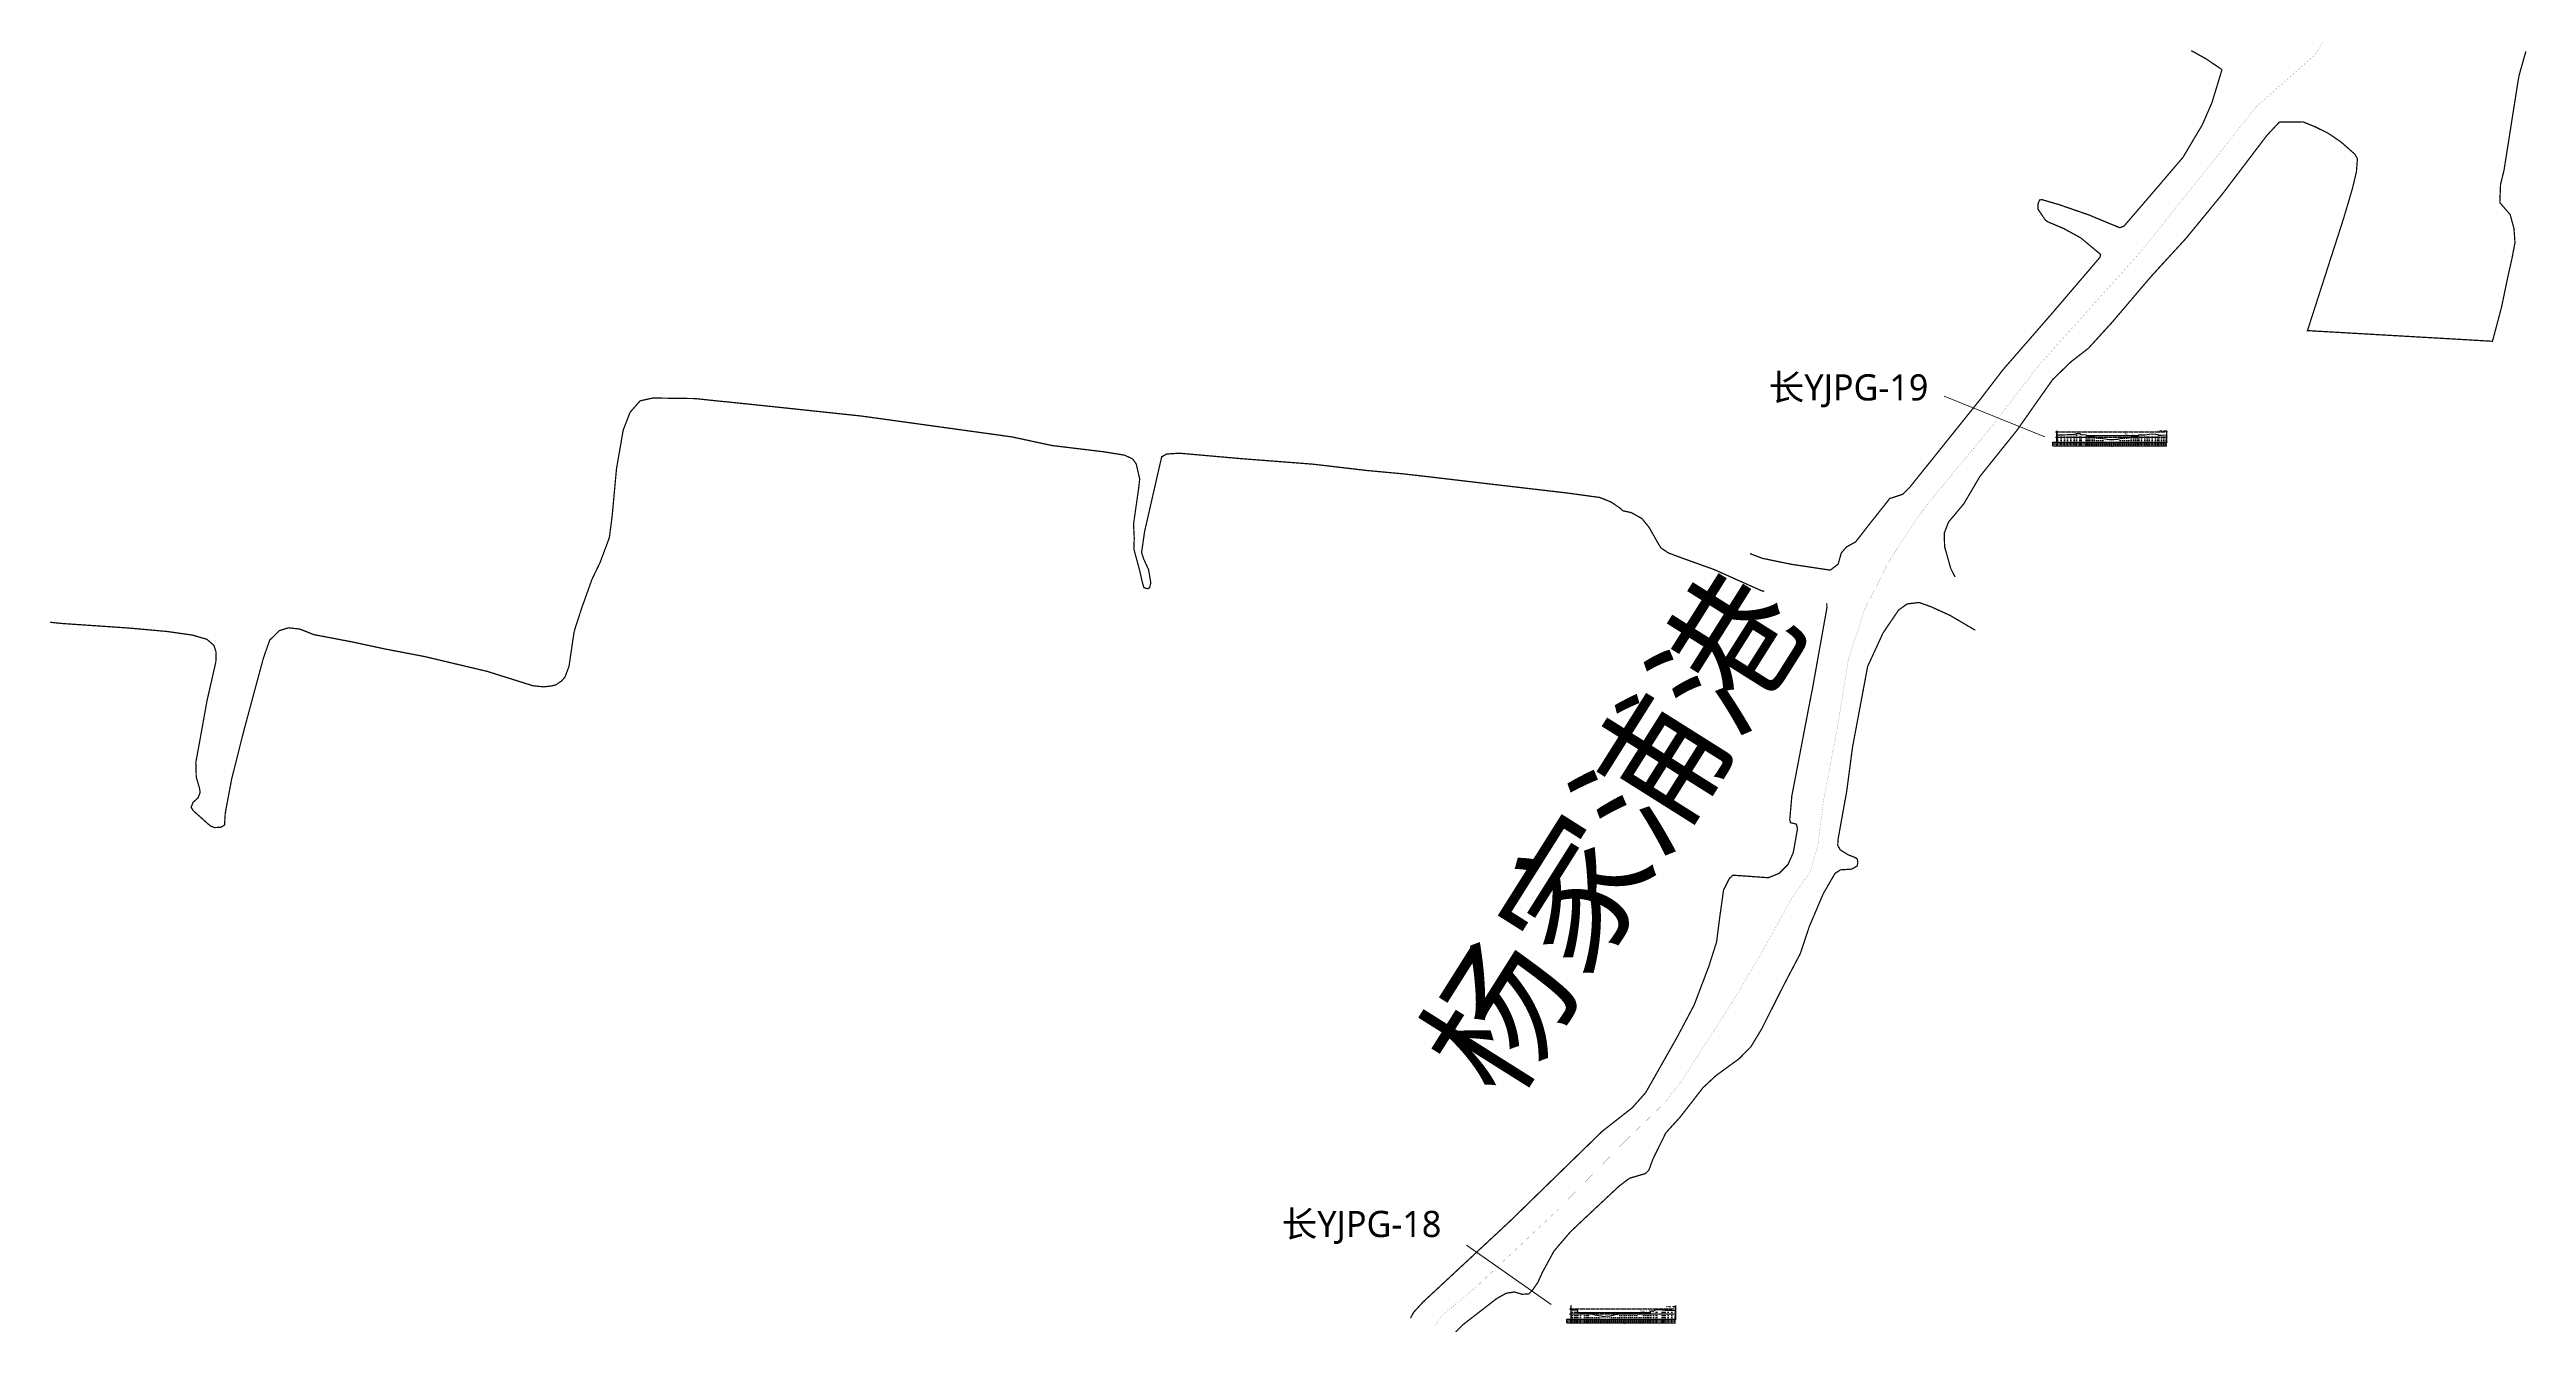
# Model space of a CAD drawing. Header units: millimetres. Extents: x 492417 to 501387, y 3423661 to 3433273.
# Drawn here: x 497955 to 500320, y 3429252 to 3430470 of the extents above; entities that cross this region are included whole.
import ezdxf
from ezdxf.enums import TextEntityAlignment as Align

# ---------------------------------------------------------------- set-up
doc = ezdxf.new("R2010")
doc.units = ezdxf.units.MM
doc.linetypes.add('X4', pattern=[1.6, 0, -1.6])
for name, color, linetype in [('DMX', 1, 'Continuous'), ('zdm1', 2, 'Continuous'), ('ZDMT5', 3, 'Continuous'), ('断面号', 7, 'Continuous'), ('断面线', 6, 'Continuous'), ('水位', 4, 'Continuous')]:
    doc.layers.add(name, color=color, linetype=linetype)
doc.layers.add('市级河道', color=160, linetype='Continuous', lineweight=40)
doc.layers.add('常水位岸线', color=7, linetype='Continuous', lineweight=0, true_color=0x00aeef)
doc.layers.add('河道结构线注记', color=7, linetype='Continuous', true_color=0x56cd98)
doc.styles.add('HZ', font='rs.shx', dxfattribs={"width": 0.8, "bigfont": 'hztxt.shx'})
doc.styles.add('微软雅黑', font='msyh.ttf')
doc.styles.add('黑体', font='simhei.ttf')

msp = doc.modelspace()

# ---------------------------------------------------------------- linework, layer by layer
at = {"layer": 'DMX', "linetype": 'Continuous', "flags": 128}
for points in [[(499872.4, 3430102.2), (499875.8, 3430102.2), (499878.9, 3430102.2), (499882, 3430102.4), (499885, 3430102.4), (499888.3, 3430102.3), (499890.3, 3430103.4), (499893.7, 3430103.3), (499894.9, 3430102.3), (499899.8, 3430101.9), (499900.2, 3430100.8), (499900.9, 3430100.2), (499901.1, 3430100.2), (499901.5, 3430100.3), (499903.3, 3430100.3), (499905.3, 3430100.3), (499907.4, 3430100.2), (499909.4, 3430099.5), (499911.5, 3430099.3), (499913.6, 3430099.1), (499915.7, 3430098.7), (499917.7, 3430098.3), (499919.8, 3430098), (499921.8, 3430097.7), (499924, 3430097.6), (499926, 3430097.6), (499928, 3430097.8), (499930.1, 3430098), (499932.3, 3430098.5), (499934.4, 3430099), (499936.4, 3430099.4), (499938.4, 3430099.2), (499940.5, 3430099.7), (499942.7, 3430100), (499944.8, 3430100.1), (499946.8, 3430100.3), (499948.7, 3430101), (499950.1, 3430102.1), (499952.5, 3430102.1), (499955.6, 3430102.1), (499957.8, 3430102.4), (499959.9, 3430102.7), (499962.8, 3430103), (499965.8, 3430102.8), (499968, 3430102.3), (499969.1, 3430101.7), (499971.6, 3430101.7), (499973.9, 3430102.1), (499976.2, 3430101.8)], [(499408.3, 3429265.9), (499408.8, 3429266.2), (499411.1, 3429266.3), (499412.7, 3429266.3), (499413.7, 3429266.2), (499414.3, 3429263.7), (499416.6, 3429263.1), (499420.5, 3429263.1), (499422.4, 3429262.9), (499422.7, 3429263), (499424.3, 3429262.9), (499426.3, 3429262.3), (499428.3, 3429262.1), (499430.3, 3429261.6), (499432.3, 3429261.2), (499434.3, 3429260.7), (499436.4, 3429260.4), (499438.4, 3429259.9), (499440.4, 3429260.2), (499442.4, 3429260.4), (499444.3, 3429260.3), (499446.3, 3429260.9), (499448.3, 3429261.3), (499450.3, 3429262), (499452.4, 3429262.2), (499454.4, 3429262.6), (499456.3, 3429262.7), (499458.4, 3429262.7), (499460.5, 3429262.7), (499462.5, 3429262.7), (499464.5, 3429262.7), (499466.5, 3429262.8), (499468.6, 3429263.1), (499470.7, 3429263), (499472.7, 3429262.2), (499474.7, 3429262.3), (499476.8, 3429262.5), (499478.8, 3429262.7), (499480.8, 3429262.7), (499481.4, 3429262.7), (499483.4, 3429263), (499483.8, 3429265.3), (499486.6, 3429265.4), (499489.1, 3429266.5), (499489.2, 3429267.1), (499489.3, 3429267.1), (499489.5, 3429266.7), (499494.6, 3429266.5), (499494.8, 3429266.3), (499496.1, 3429266.2), (499497.7, 3429265.9), (499500.5, 3429265.8), (499503.9, 3429265.8), (499507.1, 3429265.6)]]:
    msp.add_lwpolyline(points, dxfattribs=at)
at = {"layer": 'zdm1', "linetype": 'Continuous'}
for p, q in [((499871.8, 3430094.9), (499871.8, 3430105.9)), ((499871.9, 3430094.9), (499871.9, 3430105.9)), ((499976.6, 3430094.9), (499976.6, 3430105.9)), ((499976.7, 3430094.9), (499976.7, 3430105.9)), ((499867.9, 3430091.4), (499867.9, 3430094.9)), ((499867.9, 3430094.9), (499872.4, 3430094.9)), ((499867.9, 3430093.4), (499976.7, 3430093.4)), ((499867.9, 3430091.4), (499976.7, 3430091.4)), ((499871.9, 3430091.4), (499871.9, 3430094.9)), ((499872.4, 3430094.9), (499976.7, 3430094.9)), ((499403.8, 3429253.8), (499403.8, 3429257.3)), ((499403.8, 3429257.3), (499408.3, 3429257.3)), ((499403.8, 3429255.8), (499507.6, 3429255.8)), ((499407.8, 3429257.3), (499407.8, 3429270.3)), ((499407.8, 3429253.8), (499407.8, 3429257.3)), ((499407.9, 3429257.3), (499407.9, 3429270.3)), ((499408.3, 3429257.3), (499507.6, 3429257.3)), ((499507.6, 3429257.3), (499507.6, 3429270.3)), ((499507.7, 3429257.3), (499507.7, 3429270.3)), ((499403.8, 3429253.8), (499507.6, 3429253.8))]:
    msp.add_line(p, q, dxfattribs=at)
at = {"layer": 'zdm1', "linetype": 'X4'}
for p, q in [((499870.9, 3430104.9), (499977.7, 3430104.9)), ((499870.9, 3430099.9), (499977.7, 3430099.9)), ((499870.9, 3430094.9), (499977.7, 3430094.9)), ((499406.8, 3429267.3), (499508.6, 3429267.3)), ((499406.8, 3429262.3), (499508.6, 3429262.3)), ((499406.8, 3429257.3), (499508.6, 3429257.3))]:
    msp.add_line(p, q, dxfattribs=at)
at = {"layer": 'zdm1', "linetype": 'Continuous', "flags": 128}
for points in [[(499871.9, 3430105.9, 0.1, 0.1, 0), (499871.9, 3430106.9, 0.1, 0.1, 0)], [(499976.7, 3430105.9, 0.1, 0.1, 0), (499976.7, 3430106.9, 0.1, 0.1, 0)], [(499871.9, 3430103.9, 0.1, 0.1, 0), (499871.9, 3430104.9, 0.1, 0.1, 0)], [(499871.9, 3430101.9, 0.1, 0.1, 0), (499871.9, 3430102.9, 0.1, 0.1, 0)], [(499871.9, 3430099.9, 0.1, 0.1, 0), (499871.9, 3430100.9, 0.1, 0.1, 0)], [(499871.9, 3430097.9, 0.1, 0.1, 0), (499871.9, 3430098.9, 0.1, 0.1, 0)], [(499871.9, 3430095.9, 0.1, 0.1, 0), (499871.9, 3430096.9, 0.1, 0.1, 0)], [(499976.7, 3430103.9, 0.1, 0.1, 0), (499976.7, 3430104.9, 0.1, 0.1, 0)], [(499976.7, 3430101.9, 0.1, 0.1, 0), (499976.7, 3430102.9, 0.1, 0.1, 0)], [(499976.7, 3430099.9, 0.1, 0.1, 0), (499976.7, 3430100.9, 0.1, 0.1, 0)], [(499976.7, 3430097.9, 0.1, 0.1, 0), (499976.7, 3430098.9, 0.1, 0.1, 0)], [(499976.7, 3430095.9, 0.1, 0.1, 0), (499976.7, 3430096.9, 0.1, 0.1, 0)], [(499407.8, 3429270.3, 0.1, 0.1, 0), (499407.8, 3429271.3, 0.1, 0.1, 0)], [(499407.8, 3429268.3, 0.1, 0.1, 0), (499407.8, 3429269.3, 0.1, 0.1, 0)], [(499407.8, 3429266.3, 0.1, 0.1, 0), (499407.8, 3429267.3, 0.1, 0.1, 0)], [(499407.8, 3429264.3, 0.1, 0.1, 0), (499407.8, 3429265.3, 0.1, 0.1, 0)], [(499407.8, 3429262.3, 0.1, 0.1, 0), (499407.8, 3429263.3, 0.1, 0.1, 0)], [(499407.8, 3429260.3, 0.1, 0.1, 0), (499407.8, 3429261.3, 0.1, 0.1, 0)], [(499407.8, 3429258.3, 0.1, 0.1, 0), (499407.8, 3429259.3, 0.1, 0.1, 0)], [(499507.6, 3429270.3, 0.1, 0.1, 0), (499507.6, 3429271.3, 0.1, 0.1, 0)], [(499507.6, 3429268.3, 0.1, 0.1, 0), (499507.6, 3429269.3, 0.1, 0.1, 0)], [(499507.6, 3429266.3, 0.1, 0.1, 0), (499507.6, 3429267.3, 0.1, 0.1, 0)], [(499507.6, 3429264.3, 0.1, 0.1, 0), (499507.6, 3429265.3, 0.1, 0.1, 0)], [(499507.6, 3429262.3, 0.1, 0.1, 0), (499507.6, 3429263.3, 0.1, 0.1, 0)], [(499507.6, 3429260.3, 0.1, 0.1, 0), (499507.6, 3429261.3, 0.1, 0.1, 0)], [(499507.6, 3429258.3, 0.1, 0.1, 0), (499507.6, 3429259.3, 0.1, 0.1, 0)]]:
    msp.add_lwpolyline(points, format="xyseb", dxfattribs=at)
at = {"layer": 'ZDMT5', "linetype": 'X4'}
for p, q in [((499872.4, 3430094.9), (499872.4, 3430102.2)), ((499875.8, 3430094.9), (499875.8, 3430102.2)), ((499878.9, 3430094.9), (499878.9, 3430102.2)), ((499882, 3430094.9), (499882, 3430102.4)), ((499885, 3430094.9), (499885, 3430102.4)), ((499888.3, 3430094.9), (499888.3, 3430102.3)), ((499890.3, 3430094.9), (499890.3, 3430103.4)), ((499893.7, 3430094.9), (499893.7, 3430103.3)), ((499894.9, 3430094.9), (499894.9, 3430102.3)), ((499899.8, 3430094.9), (499899.8, 3430101.9)), ((499900.2, 3430094.9), (499900.2, 3430100.8)), ((499900.9, 3430094.9), (499900.9, 3430100.2)), ((499901.1, 3430094.9), (499901.1, 3430100.2)), ((499901.5, 3430094.9), (499901.5, 3430100.3)), ((499903.3, 3430094.9), (499903.3, 3430100.3)), ((499905.3, 3430094.9), (499905.3, 3430100.3)), ((499907.4, 3430094.9), (499907.4, 3430100.2)), ((499909.4, 3430094.9), (499909.4, 3430099.5)), ((499911.5, 3430094.9), (499911.5, 3430099.3)), ((499913.6, 3430094.9), (499913.6, 3430099.1)), ((499915.7, 3430094.9), (499915.7, 3430098.7)), ((499917.7, 3430094.9), (499917.7, 3430098.3)), ((499919.8, 3430094.9), (499919.8, 3430098)), ((499921.8, 3430094.9), (499921.8, 3430097.7)), ((499924, 3430094.9), (499924, 3430097.6)), ((499926, 3430094.9), (499926, 3430097.6)), ((499928, 3430094.9), (499928, 3430097.8)), ((499930.1, 3430094.9), (499930.1, 3430098)), ((499932.3, 3430094.9), (499932.3, 3430098.5)), ((499934.4, 3430094.9), (499934.4, 3430099)), ((499936.4, 3430094.9), (499936.4, 3430099.4)), ((499938.4, 3430094.9), (499938.4, 3430099.2)), ((499940.5, 3430094.9), (499940.5, 3430099.7)), ((499942.7, 3430094.9), (499942.7, 3430100)), ((499944.8, 3430094.9), (499944.8, 3430100.1)), ((499946.8, 3430094.9), (499946.8, 3430100.3)), ((499948.7, 3430094.9), (499948.7, 3430101)), ((499950.1, 3430094.9), (499950.1, 3430102.1)), ((499952.5, 3430094.9), (499952.5, 3430102.1)), ((499955.6, 3430094.9), (499955.6, 3430102.1)), ((499957.8, 3430094.9), (499957.8, 3430102.4)), ((499959.9, 3430094.9), (499959.9, 3430102.7)), ((499962.8, 3430094.9), (499962.8, 3430103)), ((499965.8, 3430094.9), (499965.8, 3430102.8)), ((499968, 3430094.9), (499968, 3430102.3)), ((499969.1, 3430094.9), (499969.1, 3430101.7)), ((499971.6, 3430094.9), (499971.6, 3430101.7)), ((499973.9, 3430094.9), (499973.9, 3430102.1)), ((499976.2, 3430094.9), (499976.2, 3430101.8)), ((499408.3, 3429257.3), (499408.3, 3429265.9)), ((499408.8, 3429257.3), (499408.8, 3429266.2)), ((499411.1, 3429257.3), (499411.1, 3429266.3)), ((499412.7, 3429257.3), (499412.7, 3429266.3)), ((499413.7, 3429257.3), (499413.7, 3429266.2)), ((499414.3, 3429257.3), (499414.3, 3429263.7)), ((499416.6, 3429257.3), (499416.6, 3429263.1)), ((499420.5, 3429257.3), (499420.5, 3429263.1)), ((499422.4, 3429257.3), (499422.4, 3429262.9)), ((499422.7, 3429257.3), (499422.7, 3429263)), ((499424.3, 3429257.3), (499424.3, 3429262.9)), ((499426.3, 3429257.3), (499426.3, 3429262.3)), ((499428.3, 3429257.3), (499428.3, 3429262.1)), ((499430.3, 3429257.3), (499430.3, 3429261.6)), ((499432.3, 3429257.3), (499432.3, 3429261.2)), ((499434.3, 3429257.3), (499434.3, 3429260.7)), ((499436.4, 3429257.3), (499436.4, 3429260.4)), ((499438.4, 3429257.3), (499438.4, 3429259.9)), ((499440.4, 3429257.3), (499440.4, 3429260.2)), ((499442.4, 3429257.3), (499442.4, 3429260.4)), ((499444.3, 3429257.3), (499444.3, 3429260.3)), ((499446.3, 3429257.3), (499446.3, 3429260.9)), ((499448.3, 3429257.3), (499448.3, 3429261.3)), ((499450.3, 3429257.3), (499450.3, 3429262)), ((499452.4, 3429257.3), (499452.4, 3429262.2)), ((499454.4, 3429257.3), (499454.4, 3429262.6)), ((499456.3, 3429257.3), (499456.3, 3429262.7)), ((499458.4, 3429257.3), (499458.4, 3429262.7)), ((499460.5, 3429257.3), (499460.5, 3429262.7)), ((499462.5, 3429257.3), (499462.5, 3429262.7)), ((499464.5, 3429257.3), (499464.5, 3429262.7)), ((499466.5, 3429257.3), (499466.5, 3429262.8)), ((499468.6, 3429257.3), (499468.6, 3429263.1)), ((499470.7, 3429257.3), (499470.7, 3429263)), ((499472.7, 3429257.3), (499472.7, 3429262.2)), ((499474.7, 3429257.3), (499474.7, 3429262.3)), ((499476.8, 3429257.3), (499476.8, 3429262.5)), ((499478.8, 3429257.3), (499478.8, 3429262.7)), ((499480.8, 3429257.3), (499480.8, 3429262.7)), ((499481.4, 3429257.3), (499481.4, 3429262.7)), ((499483.4, 3429257.3), (499483.4, 3429263)), ((499483.8, 3429257.3), (499483.8, 3429265.3)), ((499486.6, 3429257.3), (499486.6, 3429265.4)), ((499489.1, 3429257.3), (499489.1, 3429266.5)), ((499489.2, 3429257.3), (499489.2, 3429267.1)), ((499489.3, 3429257.3), (499489.3, 3429267.1)), ((499489.5, 3429257.3), (499489.5, 3429266.7)), ((499494.6, 3429257.3), (499494.6, 3429266.5)), ((499494.8, 3429257.3), (499494.8, 3429266.3)), ((499496.1, 3429257.3), (499496.1, 3429266.2)), ((499497.7, 3429257.3), (499497.7, 3429265.9)), ((499500.5, 3429257.3), (499500.5, 3429265.8)), ((499503.9, 3429257.3), (499503.9, 3429265.8)), ((499507.1, 3429257.3), (499507.1, 3429265.6))]:
    msp.add_line(p, q, dxfattribs=at)
at = {"layer": 'ZDMT5', "linetype": 'Continuous'}
for p, q in [((499872.4, 3430091.4), (499872.4, 3430094.9)), ((499875.8, 3430091.4), (499875.8, 3430094.9)), ((499878.9, 3430091.4), (499878.9, 3430094.9)), ((499882, 3430091.4), (499882, 3430094.9)), ((499885, 3430091.4), (499885, 3430094.9)), ((499888.3, 3430091.4), (499888.3, 3430094.9)), ((499890.3, 3430091.4), (499890.3, 3430094.9)), ((499893.7, 3430091.4), (499893.7, 3430094.9)), ((499894.9, 3430091.4), (499894.9, 3430094.9)), ((499899.8, 3430091.4), (499899.8, 3430094.9)), ((499900.2, 3430091.4), (499900.2, 3430094.9)), ((499900.9, 3430091.4), (499900.9, 3430094.9)), ((499901.5, 3430091.4), (499901.5, 3430094.9)), ((499903.3, 3430091.4), (499903.3, 3430094.9)), ((499905.3, 3430091.4), (499905.3, 3430094.9)), ((499907.4, 3430091.4), (499907.4, 3430094.9)), ((499909.4, 3430091.4), (499909.4, 3430094.9)), ((499911.5, 3430091.4), (499911.5, 3430094.9)), ((499913.6, 3430091.4), (499913.6, 3430094.9)), ((499915.7, 3430091.4), (499915.7, 3430094.9)), ((499917.7, 3430091.4), (499917.7, 3430094.9)), ((499919.8, 3430091.4), (499919.8, 3430094.9)), ((499921.8, 3430091.4), (499921.8, 3430094.9)), ((499924, 3430091.4), (499924, 3430094.9)), ((499926, 3430091.4), (499926, 3430094.9)), ((499928, 3430091.4), (499928, 3430094.9)), ((499930.1, 3430091.4), (499930.1, 3430094.9)), ((499932.3, 3430091.4), (499932.3, 3430094.9)), ((499934.4, 3430091.4), (499934.4, 3430094.9)), ((499936.4, 3430091.4), (499936.4, 3430094.9)), ((499938.4, 3430091.4), (499938.4, 3430094.9)), ((499940.5, 3430091.4), (499940.5, 3430094.9)), ((499942.7, 3430091.4), (499942.7, 3430094.9)), ((499944.8, 3430091.4), (499944.8, 3430094.9)), ((499946.8, 3430091.4), (499946.8, 3430094.9)), ((499948.7, 3430091.4), (499948.7, 3430094.9)), ((499950.1, 3430091.4), (499950.1, 3430094.9)), ((499952.5, 3430091.4), (499952.5, 3430094.9)), ((499955.6, 3430091.4), (499955.6, 3430094.9)), ((499957.8, 3430091.4), (499957.8, 3430094.9)), ((499959.9, 3430091.4), (499959.9, 3430094.9)), ((499962.8, 3430091.4), (499962.8, 3430094.9)), ((499965.8, 3430091.4), (499965.8, 3430094.9)), ((499968, 3430091.4), (499968, 3430094.9)), ((499969.1, 3430091.4), (499969.1, 3430094.9)), ((499971.6, 3430091.4), (499971.6, 3430094.9)), ((499973.9, 3430091.4), (499973.9, 3430094.9)), ((499976.2, 3430091.4), (499976.2, 3430094.9)), ((499408.3, 3429253.8), (499408.3, 3429257.3)), ((499408.8, 3429253.8), (499408.8, 3429257.3)), ((499411.1, 3429253.8), (499411.1, 3429257.3)), ((499412.7, 3429253.8), (499412.7, 3429257.3)), ((499413.7, 3429253.8), (499413.7, 3429257.3)), ((499414.3, 3429253.8), (499414.3, 3429257.3)), ((499416.6, 3429253.8), (499416.6, 3429257.3)), ((499420.5, 3429253.8), (499420.5, 3429257.3)), ((499422.4, 3429253.8), (499422.4, 3429257.3)), ((499422.7, 3429253.8), (499422.7, 3429257.3)), ((499424.3, 3429253.8), (499424.3, 3429257.3)), ((499426.3, 3429253.8), (499426.3, 3429257.3)), ((499428.3, 3429253.8), (499428.3, 3429257.3)), ((499430.3, 3429253.8), (499430.3, 3429257.3)), ((499432.3, 3429253.8), (499432.3, 3429257.3)), ((499434.3, 3429253.8), (499434.3, 3429257.3)), ((499436.4, 3429253.8), (499436.4, 3429257.3)), ((499438.4, 3429253.8), (499438.4, 3429257.3)), ((499440.4, 3429253.8), (499440.4, 3429257.3)), ((499442.4, 3429253.8), (499442.4, 3429257.3)), ((499444.3, 3429253.8), (499444.3, 3429257.3)), ((499446.3, 3429253.8), (499446.3, 3429257.3)), ((499448.3, 3429253.8), (499448.3, 3429257.3)), ((499450.3, 3429253.8), (499450.3, 3429257.3)), ((499452.4, 3429253.8), (499452.4, 3429257.3)), ((499454.4, 3429253.8), (499454.4, 3429257.3)), ((499456.3, 3429253.8), (499456.3, 3429257.3)), ((499458.4, 3429253.8), (499458.4, 3429257.3)), ((499460.5, 3429253.8), (499460.5, 3429257.3)), ((499462.5, 3429253.8), (499462.5, 3429257.3)), ((499464.5, 3429253.8), (499464.5, 3429257.3)), ((499466.5, 3429253.8), (499466.5, 3429257.3)), ((499468.6, 3429253.8), (499468.6, 3429257.3)), ((499470.7, 3429253.8), (499470.7, 3429257.3)), ((499472.7, 3429253.8), (499472.7, 3429257.3)), ((499474.7, 3429253.8), (499474.7, 3429257.3)), ((499476.8, 3429253.8), (499476.8, 3429257.3)), ((499478.8, 3429253.8), (499478.8, 3429257.3)), ((499480.8, 3429253.8), (499480.8, 3429257.3)), ((499481.4, 3429253.8), (499481.4, 3429257.3)), ((499483.4, 3429253.8), (499483.4, 3429257.3)), ((499483.8, 3429253.8), (499483.8, 3429257.3)), ((499486.6, 3429253.8), (499486.6, 3429257.3)), ((499489.1, 3429253.8), (499489.1, 3429257.3)), ((499489.5, 3429253.8), (499489.5, 3429257.3)), ((499494.6, 3429253.8), (499494.6, 3429257.3)), ((499496.1, 3429253.8), (499496.1, 3429257.3)), ((499497.7, 3429253.8), (499497.7, 3429257.3)), ((499500.5, 3429253.8), (499500.5, 3429257.3)), ((499503.9, 3429253.8), (499503.9, 3429257.3)), ((499507.1, 3429253.8), (499507.1, 3429257.3))]:
    msp.add_line(p, q, dxfattribs=at)
at = {"layer": '市级河道', "lineweight": 0, "const_width": 0.1}
msp.add_lwpolyline([(499277.6, 3429251), (499284.8, 3429261.2), (499316.7, 3429287.7), (499394.3, 3429361), (499460.4, 3429428.4), (499497.1, 3429463.9), (499514.5, 3429486.7), (499562, 3429560.7), (499590.9, 3429609.4), (499619.2, 3429660.5), (499636, 3429684.5), (499643.2, 3429708.6), (499649.2, 3429754.3), (499662.5, 3429824.6), (499672.7, 3429888.4), (499688.3, 3429935.9), (499713, 3429984), (499746, 3430033.3), (499809.2, 3430109.7), (499853.7, 3430167.4), (499867.5, 3430183), (499951.7, 3430276.8), (500032.9, 3430378.5), (500061.7, 3430415.1), (500118, 3430464.8), (500156, 3430525)], dxfattribs=at)
at = {"layer": '常水位岸线', "const_width": 1.2, "flags": 128}
for points in [[(500029.4, 3430450.9), (500014.3, 3430461.1), (500000, 3430469.1)], [(500319.6, 3430468.3), (500316, 3430455.7), (500312.8, 3430444.1), (500308.1, 3430414.4), (500298.8, 3430355.2), (500295.4, 3430341.1), (500294.9, 3430329), (500294.7, 3430323.9), (500304.6, 3430312.4), (500308.2, 3430299.2), (500309.2, 3430285.7), (500308, 3430279.3), (500307.6, 3430277.4), (500306.4, 3430270.9), (500301.9, 3430250.7), (500296.3, 3430223.8), (500287.7, 3430191.4), (500253.7, 3430193.4), (500168.3, 3430198.3), (500111, 3430201.6), (500145.6, 3430309), (500148.4, 3430318.5), (500149.9, 3430323.5), (500154.1, 3430337.9), (500157.8, 3430353.5), (500158.7, 3430365.8), (500156.2, 3430370.2), (500143, 3430381.8), (500137.2, 3430385.8), (500130.3, 3430390.4), (500118, 3430396.4), (500106.7, 3430401), (500084.2, 3430400.8)], [(500000, 3430380.4), (500010.6, 3430398.2), (500019.8, 3430419.4), (500029.4, 3430450.9)], [(500084.2, 3430400.8), (500072.3, 3430388.1), (500029.4, 3430331.6), (500000, 3430295.8)], [(499738.7, 3430061.3), (499797, 3430134), (499799.1, 3430136.7), (499801.9, 3430140.3), (499804.7, 3430144), (499820.2, 3430164.2), (499868.5, 3430219.7), (499913, 3430271.8), (499913.4, 3430274.4), (499894.6, 3430290.1), (499878, 3430299.2), (499863.3, 3430305.4), (499860.7, 3430307.2), (499853.7, 3430317.5), (499853.7, 3430322.7), (499853.8, 3430322.9), (499855.2, 3430326.4), (499857.4, 3430326.7), (499873.6, 3430322), (499902.5, 3430312), (499922.4, 3430303.7), (499931.8, 3430299.9), (499935.8, 3430301.4), (499961.2, 3430330.9), (499992.2, 3430367.2), (500000, 3430380.4)], [(500000, 3430295.8), (499995, 3430289.7), (499961.4, 3430253), (499924.4, 3430209.5), (499901.8, 3430184.7), (499885.5, 3430172.1), (499867.8, 3430155), (499855.2, 3430137.2), (499852.6, 3430133.5), (499850, 3430129.8), (499836.9, 3430111.1), (499833.7, 3430106.6), (499832.5, 3430105), (499816, 3430084.5), (499798.2, 3430062.3), (499782.7, 3430036), (499768.2, 3430018.7), (499766.4, 3430014), (499764.2, 3430008.3), (499764.3, 3430001.4), (499764.5, 3429995), (499767, 3429986.4)], [(497955.3, 3429923), (497967.2, 3429921.8), (498030.5, 3429917.5), (498067, 3429914.2), (498090.9, 3429910.8), (498104.8, 3429906.8), (498111.6, 3429901), (498112.6, 3429898.1), (498113.8, 3429894), (498113.5, 3429885.2), (498105, 3429847.8), (498098.2, 3429809.9), (498094.4, 3429789.3), (498094.8, 3429774.9), (498097.7, 3429765.3), (498098.5, 3429760.5), (498096.6, 3429755.4), (498091.7, 3429751), (498089.9, 3429746.2), (498092.1, 3429742.9), (498108.3, 3429728.4), (498112.4, 3429726.9), (498118.4, 3429727.2), (498121.8, 3429729.4), (498122.5, 3429740.8), (498128.5, 3429772.8), (498140, 3429818.6), (498151.2, 3429860.2), (498158.9, 3429888.7), (498162.5, 3429899), (498165, 3429906), (498174.3, 3429915.1), (498182.9, 3429917.7), (498193.8, 3429916.5), (498207.1, 3429911.2), (498243.4, 3429904.3), (498275, 3429897.5), (498312.7, 3429890.3), (498372.6, 3429876.1), (498391.4, 3429870.2), (498410.8, 3429864.1), (498416, 3429862.4), (498426.7, 3429861.3), (498433.5, 3429862.1), (498438, 3429863.1), (498443.9, 3429867.1), (498447.1, 3429871), (498450.8, 3429881.1), (498455.5, 3429913.1), (498457.1, 3429918.9), (498463.5, 3429938.3), (498465.3, 3429943.2), (498466.6, 3429947), (498468, 3429950.8), (498472.7, 3429964), (498480.4, 3429980), (498489.3, 3430003.8), (498492, 3430024.7), (498496.1, 3430069.4), (498502.5, 3430106.5), (498509.1, 3430123.6), (498518.7, 3430134.5), (498524.4, 3430135.8), (498528.6, 3430136.7), (498530.9, 3430137.2), (498532.7, 3430137.2), (498570.8, 3430136.7), (498595.6, 3430134.1), (498602, 3430133.5), (498642.4, 3430129.3), (498730, 3430120), (498873.6, 3430100.1), (498912.2, 3430091.8), (498961.9, 3430085.8), (498981.4, 3430082.6), (498989.1, 3430079), (498992.5, 3430074.2), (498994.7, 3430064.5), (498995.8, 3430060), (498994.7, 3430050.4), (498989.9, 3430016.8), (498990.6, 3430003.5), (498990.2, 3429993.2), (498992.1, 3429985.9), (498995.8, 3429972.3), (498998, 3429962.4), (498999.8, 3429956.1), (499003.5, 3429955), (499005.3, 3429956.1), (499006.4, 3429960.6), (499005.1, 3429968.3), (499004.2, 3429973.4), (498999.8, 3429983), (498997.6, 3429989.6), (499000.5, 3430009.9), (499004.3, 3430026.4), (499011.1, 3430056.3), (499012.9, 3430064.1), (499016.8, 3430081.1), (499021.6, 3430083.7), (499033.7, 3430084.5), (499092.6, 3430079.3), (499161.4, 3430074), (499212.6, 3430068), (499230.9, 3430066.3), (499242.9, 3430065.2), (499247.2, 3430064.8), (499255, 3430063.9), (499270, 3430062.2), (499325.9, 3430055.6), (499403.9, 3430046.5), (499435.2, 3430042.2), (499445.9, 3430037.9), (499454, 3430032.4), (499457.3, 3430029.5), (499465.4, 3430027.7), (499475.5, 3430022), (499482.1, 3430013.9), (499490.2, 3429999.6), (499492.3, 3429996.1), (499493.5, 3429994.1), (499495.1, 3429993), (499500.5, 3429989.3), (499514.1, 3429984.2), (499544.3, 3429973.4), (499589.2, 3429953.3), (499592.2, 3429952.5)], [(499655.3, 3429972.8), (499662.8, 3429978.5), (499665.8, 3429989.2), (499670.5, 3429994.6), (499670.6, 3429994.8), (499679.5, 3429999.8), (499694.1, 3430018.5), (499712.2, 3430041.3), (499717.4, 3430042.9), (499724.5, 3430045.3), (499731.5, 3430052.3), (499738.7, 3430061.3)], [(499578.6, 3429988.7), (499579.7, 3429988.2), (499590.4, 3429984.1), (499618, 3429978.4), (499655.3, 3429972.8)], [(499767, 3429986.4), (499767.5, 3429984.5), (499770.4, 3429974.2)], [(499770.4, 3429974.2), (499774.5, 3429966.3)], [(499651.9, 3429941.2), (499652.1, 3429936.9), (499638.3, 3429859.7), (499634.5, 3429840.3)], [(499740.1, 3429941.9), (499728.7, 3429940.5), (499723.1, 3429936.5), (499720.5, 3429934.6), (499712, 3429922.1), (499705.4, 3429912.3), (499703.3, 3429907.6), (499691, 3429880.9), (499676.5, 3429803.5), (499670.9, 3429760.9), (499668.8, 3429749.5)], [(499793.8, 3429915.4), (499769.8, 3429929.5), (499751.6, 3429937.8), (499740.1, 3429941.9)], [(499634.5, 3429840.3), (499618.6, 3429757.2), (499616.6, 3429734.5), (499617.3, 3429731.6), (499622.9, 3429730.2), (499624, 3429725.8), (499621, 3429708.8), (499619.9, 3429702.9), (499614.9, 3429691.6), (499606.4, 3429683.1), (499596.1, 3429679), (499572.6, 3429680.7), (499562.3, 3429681.4), (499559, 3429678.4), (499553.4, 3429667.3), (499549.6, 3429640.4), (499546.7, 3429617.5), (499542.7, 3429605), (499539.3, 3429594.3), (499530.4, 3429570.9), (499525.3, 3429557.4), (499509.1, 3429526.8), (499479, 3429473.7), (499466.1, 3429459.2), (499437.4, 3429436.7), (499349.3, 3429350.8), (499291.8, 3429297.3), (499266.2, 3429273.5), (499263.3, 3429270.3), (499257.4, 3429263.9), (499254.4, 3429258.2)], [(499668.8, 3429749.5), (499665.4, 3429730.6), (499662.8, 3429716.1), (499662.8, 3429715.7), (499662.4, 3429710.2), (499664.2, 3429706.7), (499664.6, 3429705.7), (499672.4, 3429700.9), (499678, 3429698.7), (499680.9, 3429697.2), (499681.5, 3429694.4), (499681.6, 3429693.5), (499680.9, 3429690.1), (499675.7, 3429687.2), (499665, 3429686.5), (499659.8, 3429683.1), (499648.7, 3429663.9), (499645.2, 3429655.8), (499635, 3429631.7), (499627.8, 3429609.8), (499626.5, 3429606.2), (499610.6, 3429575.9), (499589.9, 3429534.8), (499579.5, 3429517.5), (499568.1, 3429506), (499545.9, 3429489.8), (499533.7, 3429478.4), (499513.3, 3429452.1), (499512.2, 3429450.7), (499498.2, 3429435.2), (499486, 3429410.4), (499484.3, 3429405.9), (499482.1, 3429399.7), (499478.7, 3429396.4), (499463.5, 3429391.9), (499453.6, 3429384.4), (499421.6, 3429354.4), (499407.3, 3429340.9), (499399.3, 3429331.6), (499391.4, 3429322.3), (499380.3, 3429301.9), (499375.9, 3429292.2), (499371, 3429285.2), (499367.3, 3429281.5), (499361.1, 3429281.1), (499360.3, 3429281.3), (499353.7, 3429283.3), (499345.9, 3429282.1), (499337, 3429277.2), (499304.8, 3429252.3), (499293.1, 3429240.8)]]:
    msp.add_lwpolyline(points, dxfattribs=at)
at = {"layer": '断面线', "lineweight": 0}
for p, q in [((499764.1, 3430139.1, 10), (499860.3, 3430100, 10)), ((499307.8, 3429327.9, 10), (499388.9, 3429271.5, 10))]:
    msp.add_line(p, q, dxfattribs=at)
at = {"layer": '水位', "linetype": 'Continuous', "flags": 128}
for points in [[(499900, 3430101.4), (499900.2, 3430101.4), (499900.9, 3430101.4), (499901.1, 3430101.4), (499901.5, 3430101.4), (499903.3, 3430101.4), (499905.3, 3430101.4), (499907.4, 3430101.4), (499909.4, 3430101.4), (499911.5, 3430101.4), (499913.6, 3430101.4), (499915.7, 3430101.4), (499917.7, 3430101.4), (499919.8, 3430101.4), (499921.8, 3430101.4), (499924, 3430101.4), (499926, 3430101.4), (499928, 3430101.4), (499930.1, 3430101.4), (499932.3, 3430101.4), (499934.4, 3430101.4), (499936.4, 3430101.4), (499938.4, 3430101.4), (499940.5, 3430101.4), (499942.7, 3430101.4), (499944.8, 3430101.4), (499946.8, 3430101.4), (499948.7, 3430101.4), (499949.2, 3430101.4)], [(499414.3, 3429263.8), (499414.3, 3429263.8), (499416.6, 3429263.8), (499420.5, 3429263.8), (499422.4, 3429263.8), (499422.7, 3429263.8), (499424.3, 3429263.8), (499426.3, 3429263.8), (499428.3, 3429263.8), (499430.3, 3429263.8), (499432.3, 3429263.8), (499434.3, 3429263.8), (499436.4, 3429263.8), (499438.4, 3429263.8), (499440.4, 3429263.8), (499442.4, 3429263.8), (499444.3, 3429263.8), (499446.3, 3429263.8), (499448.3, 3429263.8), (499450.3, 3429263.8), (499452.4, 3429263.8), (499454.4, 3429263.8), (499456.3, 3429263.8), (499458.4, 3429263.8), (499460.5, 3429263.8), (499462.5, 3429263.8), (499464.5, 3429263.8), (499466.5, 3429263.8), (499468.6, 3429263.8), (499470.7, 3429263.8), (499472.7, 3429263.8), (499474.7, 3429263.8), (499476.8, 3429263.8), (499478.8, 3429263.8), (499480.8, 3429263.8), (499481.4, 3429263.8), (499483.4, 3429263.8), (499483.5, 3429263.8)]]:
    msp.add_lwpolyline(points, dxfattribs=at)

# ---------------------------------------------------------------- texts
at = {"layer": 'zdm1', "linetype": 'Continuous', "style": 'HZ', "width": 0.8}
for s, height, p in [('地 面 高 程', 0.6, (499869.9, 3430094.2)), ('里    程', 0.6, (499869.9, 3430092.4)), ('长YJPG-19', 0.4, (499924.3, 3430091)), ('地 面 高 程', 0.6, (499405.8, 3429256.6)), ('里    程', 0.6, (499405.8, 3429254.8)), ('长YJPG-18', 0.4, (499457.7, 3429253.4))]:
    msp.add_text(s, height=height, dxfattribs=at).set_placement(p, align=Align.MIDDLE)
for s, p in [('-5', (499871.8, 3430094.9)), ('5', (499871.8, 3430104.9)), ('0', (499871.8, 3430099.9)), ('-5', (499407.7, 3429257.3)), ('5', (499407.7, 3429267.3)), ('0', (499407.7, 3429262.3))]:
    msp.add_text(s, height=0.3, dxfattribs=at).set_placement(p, align=Align.BOTTOM_RIGHT)
for s, p in [('5', (499976.8, 3430104.9)), ('0', (499976.8, 3430099.9)), ('-5', (499976.8, 3430094.9)), ('5', (499507.7, 3429267.3)), ('0', (499507.7, 3429262.3)), ('-5', (499507.7, 3429257.3))]:
    msp.add_text(s, height=0.3, dxfattribs=at).set_placement(p)
at = {"layer": 'ZDMT5', "linetype": 'Continuous', "style": 'HZ', "width": 0.8}
for p in [(499975.7, 3430105.4), (499506.6, 3429268.8)]:
    msp.add_text('比例尺:  横向 1:100  纵向 1:100', height=0.5, dxfattribs=at).set_placement(p, align=Align.BOTTOM_RIGHT)
for s, p in [('2.28', (499872.3, 3430094.2)), ('0+000.0', (499872.3, 3430092.4)), ('2.31', (499875.7, 3430094.2)), ('0+003.4', (499875.7, 3430092.4)), ('2.30', (499878.8, 3430094.2)), ('0+006.5', (499878.8, 3430092.4)), ('2.45', (499882, 3430094.2)), ('0+009.7', (499882, 3430092.4)), ('2.47', (499884.9, 3430094.2)), ('0+012.6', (499884.9, 3430092.4)), ('2.40', (499888.3, 3430094.2)), ('0+016.0', (499888.3, 3430092.4)), ('3.47', (499890.3, 3430094.2)), ('0+018.0', (499890.3, 3430092.4)), ('3.37', (499893.7, 3430094.2)), ('0+021.3', (499893.7, 3430092.4)), ('2.39', (499894.9, 3430094.2)), ('0+022.5', (499894.9, 3430092.4)), ('1.97', (499899.8, 3430094.2)), ('0+027.5', (499899.8, 3430092.4)), ('0.84', (499900.1, 3430094.2)), ('0+027.8', (499900.1, 3430092.4)), ('0.28', (499900.9, 3430094.2)), ('0+028.6', (499900.9, 3430092.4)), ('0.33', (499901.5, 3430094.2)), ('0+029.2', (499901.5, 3430092.4)), ('0.38', (499903.3, 3430094.2)), ('0+030.9', (499903.3, 3430092.4)), ('0.33', (499905.2, 3430094.2)), ('0+032.9', (499905.2, 3430092.4)), ('0.25', (499907.3, 3430094.2)), ('0+035.0', (499907.3, 3430092.4)), ('-0.47', (499909.3, 3430094.2)), ('0+037.0', (499909.3, 3430092.4)), ('-0.60', (499911.5, 3430094.2)), ('0+039.1', (499911.5, 3430092.4)), ('-0.87', (499913.5, 3430094.2)), ('0+041.2', (499913.5, 3430092.4)), ('-1.25', (499915.7, 3430094.2)), ('0+043.4', (499915.7, 3430092.4)), ('-1.65', (499917.7, 3430094.2)), ('0+045.4', (499917.7, 3430092.4)), ('-1.97', (499919.7, 3430094.2)), ('0+047.4', (499919.7, 3430092.4)), ('-2.24', (499921.8, 3430094.2)), ('0+049.5', (499921.8, 3430092.4)), ('-2.31', (499923.9, 3430094.2)), ('0+051.6', (499923.9, 3430092.4)), ('-2.29', (499926, 3430094.2)), ('0+053.6', (499926, 3430092.4)), ('-2.10', (499928, 3430094.2)), ('0+055.6', (499928, 3430092.4)), ('-1.95', (499930, 3430094.2)), ('0+057.7', (499930, 3430092.4)), ('-1.47', (499932.2, 3430094.2)), ('0+059.9', (499932.2, 3430092.4)), ('-0.89', (499934.3, 3430094.2)), ('0+062.0', (499934.3, 3430092.4)), ('-0.55', (499936.4, 3430094.2)), ('0+064.0', (499936.4, 3430092.4)), ('-0.74', (499938.4, 3430094.2)), ('0+066.1', (499938.4, 3430092.4)), ('-0.25', (499940.5, 3430094.2)), ('0+068.2', (499940.5, 3430092.4)), ('0.04', (499942.7, 3430094.2)), ('0+070.3', (499942.7, 3430092.4)), ('0.20', (499944.8, 3430094.2)), ('0+072.4', (499944.8, 3430092.4)), ('0.37', (499946.8, 3430094.2)), ('0+074.4', (499946.8, 3430092.4)), ('1.11', (499948.6, 3430094.2)), ('0+076.3', (499948.6, 3430092.4)), ('2.23', (499950.1, 3430094.2)), ('0+077.8', (499950.1, 3430092.4)), ('2.19', (499952.4, 3430094.2)), ('0+080.1', (499952.4, 3430092.4)), ('2.22', (499955.5, 3430094.2)), ('0+083.2', (499955.5, 3430092.4)), ('2.50', (499957.8, 3430094.2)), ('0+085.4', (499957.8, 3430092.4)), ('2.74', (499959.8, 3430094.2)), ('0+087.5', (499959.8, 3430092.4)), ('3.08', (499962.8, 3430094.2)), ('0+090.5', (499962.8, 3430092.4)), ('2.85', (499965.7, 3430094.2)), ('0+093.4', (499965.7, 3430092.4)), ('2.40', (499967.9, 3430094.2)), ('0+095.6', (499967.9, 3430092.4)), ('1.81', (499969.1, 3430094.2)), ('0+096.7', (499969.1, 3430092.4)), ('1.80', (499971.6, 3430094.2)), ('0+099.3', (499971.6, 3430092.4)), ('2.17', (499973.9, 3430094.2)), ('0+101.5', (499973.9, 3430092.4)), ('1.93', (499976.1, 3430094.2)), ('0+103.8', (499976.1, 3430092.4)), ('3.61', (499408.3, 3429256.6)), ('0+000.0', (499408.3, 3429254.8)), ('3.83', (499408.7, 3429256.6)), ('0+000.4', (499408.7, 3429254.8)), ('3.97', (499411, 3429256.6)), ('0+002.8', (499411, 3429254.8)), ('4.02', (499412.6, 3429256.6)), ('0+004.4', (499412.6, 3429254.8)), ('3.91', (499413.7, 3429256.6)), ('0+005.4', (499413.7, 3429254.8)), ('1.35', (499414.3, 3429256.6)), ('0+006.0', (499414.3, 3429254.8)), ('0.76', (499416.5, 3429256.6)), ('0+008.3', (499416.5, 3429254.8)), ('0.78', (499420.5, 3429256.6)), ('0+012.2', (499420.5, 3429254.8)), ('0.60', (499422.3, 3429256.6)), ('0+014.1', (499422.3, 3429254.8)), ('0.70', (499422.7, 3429256.6)), ('0+014.4', (499422.7, 3429254.8)), ('0.58', (499424.2, 3429256.6)), ('0+016.0', (499424.2, 3429254.8)), ('-0.07', (499426.3, 3429256.6)), ('0+018.0', (499426.3, 3429254.8)), ('-0.24', (499428.3, 3429256.6)), ('0+020.0', (499428.3, 3429254.8)), ('-0.76', (499430.2, 3429256.6)), ('0+022.0', (499430.2, 3429254.8)), ('-1.13', (499432.2, 3429256.6)), ('0+023.9', (499432.2, 3429254.8)), ('-1.66', (499434.3, 3429256.6)), ('0+026.0', (499434.3, 3429254.8)), ('-1.95', (499436.3, 3429256.6)), ('0+028.1', (499436.3, 3429254.8)), ('-2.43', (499438.4, 3429256.6)), ('0+030.1', (499438.4, 3429254.8)), ('-2.11', (499440.4, 3429256.6)), ('0+032.1', (499440.4, 3429254.8)), ('-1.97', (499442.3, 3429256.6)), ('0+034.0', (499442.3, 3429254.8)), ('-2.02', (499444.3, 3429256.6)), ('0+036.0', (499444.3, 3429254.8)), ('-1.45', (499446.3, 3429256.6)), ('0+038.0', (499446.3, 3429254.8)), ('-1.02', (499448.2, 3429256.6)), ('0+040.0', (499448.2, 3429254.8)), ('-0.31', (499450.3, 3429256.6)), ('0+042.0', (499450.3, 3429254.8)), ('-0.12', (499452.3, 3429256.6)), ('0+044.1', (499452.3, 3429254.8)), ('0.25', (499454.3, 3429256.6)), ('0+046.0', (499454.3, 3429254.8)), ('0.40', (499456.3, 3429256.6)), ('0+048.0', (499456.3, 3429254.8)), ('0.41', (499458.3, 3429256.6)), ('0+050.1', (499458.3, 3429254.8)), ('0.33', (499460.4, 3429256.6)), ('0+052.1', (499460.4, 3429254.8)), ('0.39', (499462.5, 3429256.6)), ('0+054.2', (499462.5, 3429254.8)), ('0.40', (499464.5, 3429256.6)), ('0+056.2', (499464.5, 3429254.8)), ('0.48', (499466.5, 3429256.6)), ('0+058.2', (499466.5, 3429254.8)), ('0.78', (499468.5, 3429256.6)), ('0+060.3', (499468.5, 3429254.8)), ('0.68', (499470.6, 3429256.6)), ('0+062.3', (499470.6, 3429254.8)), ('-0.10', (499472.6, 3429256.6)), ('0+064.3', (499472.6, 3429254.8)), ('-0.04', (499474.6, 3429256.6)), ('0+066.4', (499474.6, 3429254.8)), ('0.16', (499476.7, 3429256.6)), ('0+068.5', (499476.7, 3429254.8)), ('0.40', (499478.8, 3429256.6)), ('0+070.5', (499478.8, 3429254.8)), ('0.39', (499480.7, 3429256.6)), ('0+072.4', (499480.7, 3429254.8)), ('0.40', (499481.3, 3429256.6)), ('0+073.0', (499481.3, 3429254.8)), ('0.72', (499483.4, 3429256.6)), ('0+075.1', (499483.4, 3429254.8)), ('2.94', (499483.7, 3429256.6)), ('0+075.4', (499483.7, 3429254.8)), ('3.06', (499486.6, 3429256.6)), ('0+078.3', (499486.6, 3429254.8)), ('4.22', (499489, 3429256.6)), ('0+080.8', (499489, 3429254.8)), ('4.36', (499489.4, 3429256.6)), ('0+081.1', (499489.4, 3429254.8)), ('4.23', (499494.6, 3429256.6)), ('0+086.3', (499494.6, 3429254.8)), ('3.84', (499496, 3429256.6)), ('0+087.8', (499496, 3429254.8)), ('3.56', (499497.6, 3429256.6)), ('0+089.4', (499497.6, 3429254.8)), ('3.49', (499500.5, 3429256.6)), ('0+092.2', (499500.5, 3429254.8)), ('3.46', (499503.9, 3429256.6)), ('0+095.6', (499503.9, 3429254.8)), ('3.32', (499507.1, 3429256.6)), ('0+098.8', (499507.1, 3429254.8))]:
    msp.add_text(s, height=0.3, rotation=90, dxfattribs=at).set_placement(p, align=Align.BOTTOM_CENTER)
at = {"layer": '断面号', "style": '微软雅黑'}
for s, p in [('长YJPG-19', (499672.7, 3430145.8)), ('长YJPG-18', (499207.6, 3429346.7))]:
    msp.add_text(s, height=25, dxfattribs=at).set_placement(p, align=Align.MIDDLE)
at = {"layer": '水位', "style": '黑体'}
for p in [(499941.5, 3430103), (499479.4, 3429265.2)]:
    msp.add_text('水位 1.49 ', height=1.5, dxfattribs=at).set_placement(p, align=Align.MIDDLE)
at = {"layer": '河道结构线注记', "color": 236, "true_color": 0x73004c, "style": '微软雅黑'}
msp.add_text('杨家浦港', height=100, rotation=57.7914, dxfattribs=at).set_placement((499490.9, 3429694.1), align=Align.CENTER)

doc.saveas('drawing.dxf')
